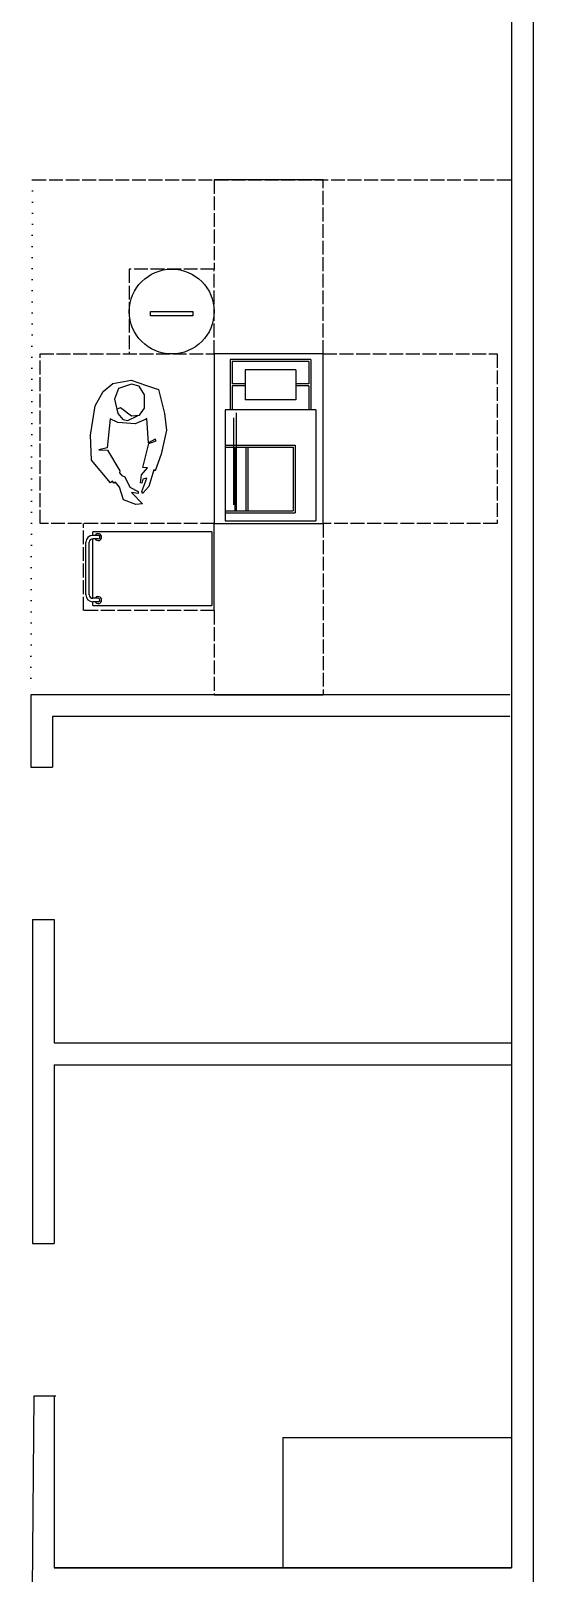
# Model space of a CAD drawing. Header units: millimetres. Extents: x -9564 to 18143, y -28921 to 24346.
# Drawn here: x 15616 to 17924, y -24465 to -17375 of the extents above; entities that cross this region are included whole.
import ezdxf

# ---------------------------------------------------------------- set-up
doc = ezdxf.new("R2010")
doc.units = ezdxf.units.MM
doc.header["$LTSCALE"] = 100
doc.linetypes.add('DASHED2', pattern=[0.762, 0.635, -0.127])
doc.linetypes.add('DOT', pattern=[0.508, 0, -0.508])
doc.layers.add('freecads.com', color=7, linetype='Continuous')
doc.layers.add('MUROS', color=7, linetype='Continuous')

msp = doc.modelspace()

# ---------------------------------------------------------------- linework, layer by layer
for p, q in [((17823.8, -5243.6), (17823.8, -24441.3)), ((17923.8, -5643.6), (17923.8, -24541.3)), ((16166, -18685.6), (16166, -18665.6)), ((16166, -18665.6), (16263.5, -18665.6)), ((16263.5, -18685.6), (16166, -18685.6)), ((16263.5, -18665.6), (16361, -18665.6)), ((16321, -18685.6), (16263.5, -18685.6)), ((16361, -18685.6), (16321, -18685.6)), ((16361, -18665.6), (16361, -18685.6)), ((16958.5, -18860.6), (16458.5, -18860.6)), ((16458.5, -18860.6), (16458.5, -19640.6)), ((16902.6, -18886.5), (16531.9, -18886.5)), ((16531.9, -18886.5), (16531.9, -19118.2)), ((16541.2, -18895.8), (16541.2, -18997.7)), ((16893.3, -18895.8), (16541.2, -18895.8)), ((16893.3, -18895.8), (16893.3, -18997.7)), ((16902.6, -18886.5), (16902.6, -19118.2)), ((16958.5, -19640.6), (16958.5, -18860.6)), ((16601.4, -18997.7), (16541.2, -18997.7)), ((16601.4, -18932.9), (16601.4, -19071.9)), ((16833.1, -18932.9), (16601.4, -18932.9)), ((16833.1, -18932.9), (16833.1, -19071.9)), ((16893.3, -18997.7), (16833.1, -18997.7)), ((16601.4, -19007), (16541.2, -19007)), ((16541.2, -19007), (16541.2, -19118.2)), ((16833.1, -19071.9), (16601.4, -19071.9)), ((16893.3, -19007), (16833.1, -19007)), ((16893.3, -19007), (16893.3, -19118.2)), ((16508.8, -19118.2), (16508.8, -19627.9)), ((16925.8, -19118.2), (16508.8, -19118.2)), ((16902.6, -19118.2), (16531.9, -19118.2)), ((16560, -19131.5), (16560, -19580.6)), ((16925.8, -19118.2), (16925.8, -19627.9)), ((16508.8, -19280.4), (16830.8, -19280.4)), ((16830.8, -19280.4), (16830.8, -19591)), ((16508.8, -19289.6), (16821.5, -19289.6)), ((16553, -19289.6), (16553, -19581.5)), ((16603.8, -19289.6), (16603.8, -19581.5)), ((16613, -19289.6), (16613, -19581.5)), ((16821.5, -19289.6), (16821.5, -19581.5)), ((16508.8, -19581.5), (16821.5, -19581.5)), ((16508.8, -19590.8), (16830.8, -19590.8)), ((16508.8, -19627.9), (16925.8, -19627.9)), ((16447.8, -19677.9), (16447.8, -20016.8)), ((16458.5, -19640.6), (16958.5, -19640.6)), ((15723.8, -24441.3), (17823.8, -24441.3))]:
    msp.add_line(p, q)
at = {"color": 3}
for p, q in [((16958.5, -18060.6), (16458.5, -18060.6)), ((16458.5, -20040.6), (16458.5, -19640.6)), ((16458.5, -20427.9), (16958.5, -20427.9))]:
    msp.add_line(p, q, dxfattribs=at)
at = {"color": 3, "linetype": 'DASHED2'}
for p, q in [((16458.5, -18060.6), (16458.5, -18470.6)), ((16958.5, -18860.6), (16958.5, -18060.6)), ((16458.5, -18470.6), (16068.5, -18470.6)), ((16068.5, -18470.6), (16068.5, -18860.6)), ((16458.5, -18860.6), (16458.5, -18470.6)), ((15658.5, -19640.6), (15658.5, -18860.6)), ((15658.5, -18860.6), (16458.5, -18860.6)), ((16958.5, -18860.6), (17758.5, -18860.6)), ((17758.5, -18860.6), (17758.5, -19640.6)), ((16458.5, -19640.6), (15658.5, -19640.6)), ((15858.5, -20040.6), (15858.5, -19640.6)), ((17758.5, -19640.6), (16958.5, -19640.6)), ((16958.5, -19640.6), (16958.5, -20427.9)), ((16458.5, -20040.6), (15858.5, -20040.6)), ((16458.5, -20040.6), (16458.5, -20427.9))]:
    msp.add_line(p, q, dxfattribs=at)
msp.add_circle((16263.5, -18665.6), 195)
at = {"layer": 'freecads.com'}
for p, q in [((15948.3, -19032.9), (15993.4, -18996.8)), ((15993.4, -18996.8), (16077, -18981)), ((16079.2, -18999.1), (16019.2, -19018.9)), ((16077, -18981), (16147, -19005.8)), ((16113.2, -19009.3), (16079.2, -18999.1)), ((15912.1, -19098.4), (15948.3, -19032.9)), ((16019.2, -19018.9), (16000, -19068.8)), ((16000, -19068.8), (16016.3, -19134.1)), ((16137.9, -19048.7), (16113.2, -19009.3)), ((16137.9, -19109.6), (16137.9, -19048.7)), ((16147, -19005.8), (16203.4, -19023.9)), ((16203.4, -19023.9), (16230.5, -19134.5)), ((15889.6, -19233.7), (15912.1, -19098.4)), ((16011.8, -19114), (16027.7, -19107.3)), ((16016.3, -19134.1), (16039.3, -19161.9)), ((16027.7, -19107.3), (16079.2, -19145.7)), ((16079.2, -19145.7), (16115, -19141.8)), ((16115, -19141.8), (16137.9, -19109.6)), ((16230.5, -19134.5), (16239.6, -19211.2)), ((15980.8, -19159.1), (15966.3, -19292.4)), ((16015.5, -19175.8), (15980.8, -19159.1)), ((16095.9, -19182.1), (16015.5, -19175.8)), ((16039.3, -19161.9), (16062.3, -19165.8)), ((16062.3, -19165.8), (16106.5, -19145.6)), ((16135.4, -19165.2), (16095.9, -19182.1)), ((16148.6, -19158.1), (16135.4, -19165.2)), ((16156, -19269.8), (16148.6, -19158.1)), ((16239.6, -19211.2), (16214.7, -19321.7)), ((16548, -19553.8), (16548, -19154.2)), ((15894.1, -19348.8), (15889.6, -19233.7)), ((16131.2, -19382.7), (16158.3, -19272.1)), ((16187.6, -19251.8), (16156, -19269.8)), ((16158.3, -19272.1), (16192.1, -19260.8)), ((16192.1, -19260.8), (16187.6, -19251.8)), ((15982.1, -19452.6), (15894.1, -19348.8)), ((15966.3, -19292.4), (15927.9, -19301.4)), ((15927.9, -19301.4), (15968.6, -19303.7)), ((15968.6, -19303.7), (16025, -19398.5)), ((16214.7, -19321.7), (16187.6, -19398.5)), ((16025, -19398.5), (16022.8, -19407.5)), ((16022.8, -19407.5), (16034.1, -19418.8)), ((16034.1, -19418.8), (16047.6, -19425.5)), ((16047.6, -19425.5), (16070.2, -19472.9)), ((16119.9, -19452.6), (16124.4, -19416.5)), ((16124.4, -19416.5), (16151.5, -19384.9)), ((16151.5, -19384.9), (16131.2, -19382.7)), ((16180.8, -19393.9), (16158.3, -19470.7)), ((16187.6, -19398.5), (16180.8, -19393.9)), ((15991.2, -19445.8), (15982.1, -19452.6)), ((15997.9, -19454.9), (15991.2, -19445.8)), ((16004.7, -19450.4), (15997.9, -19454.9)), ((16022.8, -19472.9), (16004.7, -19450.4)), ((16042, -19530.9), (16022.8, -19472.9)), ((16070.2, -19472.9), (16108.6, -19493.2)), ((16108.6, -19493.2), (16108.6, -19502.2)), ((16126.6, -19454.9), (16119.9, -19452.6)), ((16126.6, -19493.2), (16149.2, -19432.3)), ((16131.2, -19436.8), (16126.6, -19454.9)), ((16128.9, -19502.2), (16126.6, -19493.2)), ((16158.3, -19470.7), (16128.9, -19502.2)), ((16149.2, -19432.3), (16131.2, -19436.8)), ((16098.9, -19552.8), (16042, -19530.9)), ((16108.6, -19502.2), (16079.2, -19497.7)), ((16079.2, -19497.7), (16128.9, -19549.7)), ((16128.9, -19549.7), (16098.9, -19552.8)), ((15925.5, -19694.7), (15900.6, -19694.7)), ((16447.8, -19677.9), (15901.6, -19677.9)), ((15901.6, -19694.7), (15901.6, -19677.9)), ((15868.7, -19968), (15868.7, -19726.6)), ((15884.7, -19968), (15884.7, -19726.6)), ((15925.5, -19710.7), (15900.6, -19710.7)), ((15901.6, -19983.9), (15901.6, -19710.7)), ((15925.5, -19983.9), (15900.6, -19983.9)), ((15925.5, -19999.9), (15900.6, -19999.9)), ((15901.6, -20016.8), (15901.6, -19999.9)), ((15901.6, -20016.8), (15901.6, -19999.9)), ((15901.6, -20016.8), (15901.6, -20008.8)), ((15901.6, -20016.8), (15909.6, -20016.8)), ((15901.6, -20016.8), (15925.5, -20016.8)), ((15901.6, -20016.8), (16447.8, -20016.8))]:
    msp.add_line(p, q, dxfattribs=at)
for centre, radius, start, end in [((15900.6, -19726.6), 31.9, 90, 180), ((15925.5, -19702.7), 15.9, 210, 150), ((15925.5, -19702.7), 7.97, 0, 90), ((15925.5, -19702.7), 7.97, 269.99989, 90), ((15900.6, -19726.6), 15.9, 90, 180), ((15900.6, -19968), 31.9, 180, 270), ((15900.6, -19968), 15.9, 180, 270), ((15925.5, -19991.9), 15.9, 210, 150), ((15925.5, -19991.9), 7.97, 270, 90)]:
    msp.add_arc(centre, radius, start, end, dxfattribs=at)
at = {"layer": 'MUROS', "color": 2, "linetype": 'DOT'}
msp.add_line((15623.8, -18060.6), (15616.2, -20427.9), dxfattribs=at)
at = {"layer": 'MUROS', "color": 3, "linetype": 'DASHED2'}
msp.add_line((15623.8, -18060.6), (17823.8, -18060.6), dxfattribs=at)
at = {"layer": 'MUROS'}
for p, q in [((15616.2, -20427.9), (15616.2, -20759.8)), ((17816.2, -20427.9), (15616.2, -20427.9)), ((17816.2, -20527.9), (15716.2, -20527.9)), ((15716.2, -20527.9), (15716.2, -20759.8)), ((15616.2, -20759.8), (15716.2, -20759.8)), ((15623.8, -21459.8), (15623.8, -22950.5)), ((15623.8, -21459.8), (15723.8, -21459.8)), ((15723.8, -21459.8), (15723.8, -22027.9)), ((15723.8, -22027.9), (17823.8, -22027.9)), ((17823.8, -22099.5), (17823.8, -24441.3)), ((15723.8, -22127.9), (17823.8, -22127.9)), ((15723.8, -22127.9), (15723.8, -22950.5)), ((15623.8, -22950.5), (15723.8, -22950.5)), ((15623.8, -24541.3), (15631.4, -23650.5)), ((15631.4, -23650.5), (15731.4, -23650.5)), ((15723.8, -23650.5), (15723.8, -24441.3)), ((16773.8, -23841.3), (16773.8, -24441.3)), ((16773.8, -23841.3), (17823.8, -23841.3)), ((17823.8, -24441.3), (15723.8, -24441.3))]:
    msp.add_line(p, q, dxfattribs=at)

doc.saveas('drawing.dxf')
